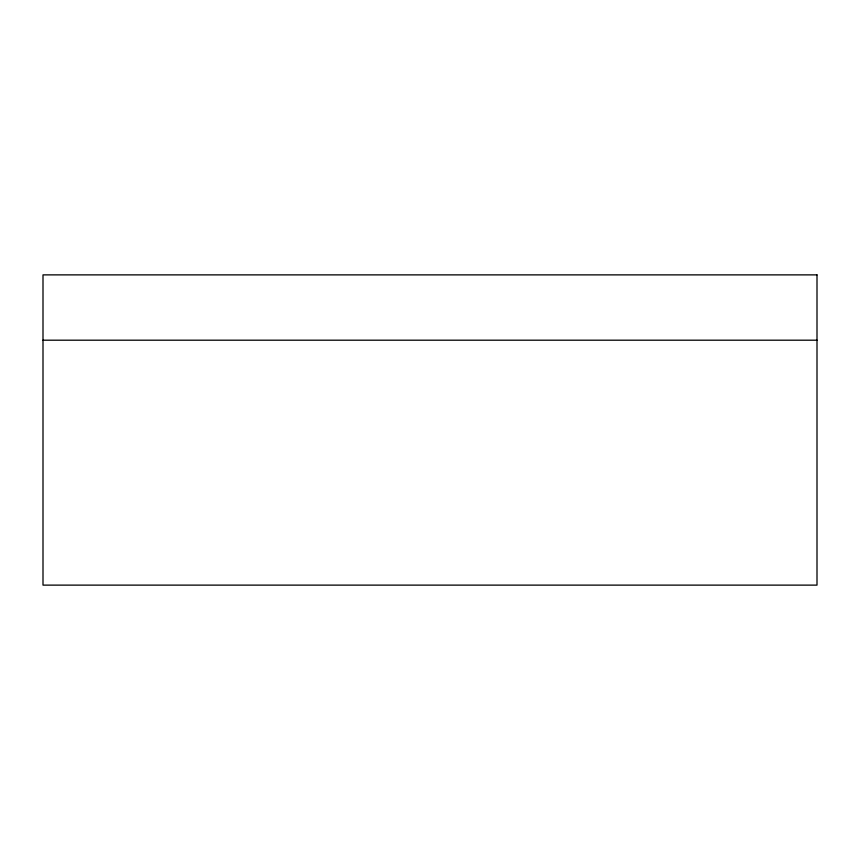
<?xml version="1.0" encoding="UTF-8"?>
<svg xmlns="http://www.w3.org/2000/svg" width="860" height="860" viewBox="0 0 860 860"><rect width="100%" height="100%" fill="white"/><g stroke="black" fill="none" stroke-linecap="round" stroke-linejoin="round"><path stroke-width="1.29" d="M43 340.194L817 340.194M817 274.877L43 274.877L43 585.122L817 585.122L817 274.877"/></g></svg>
